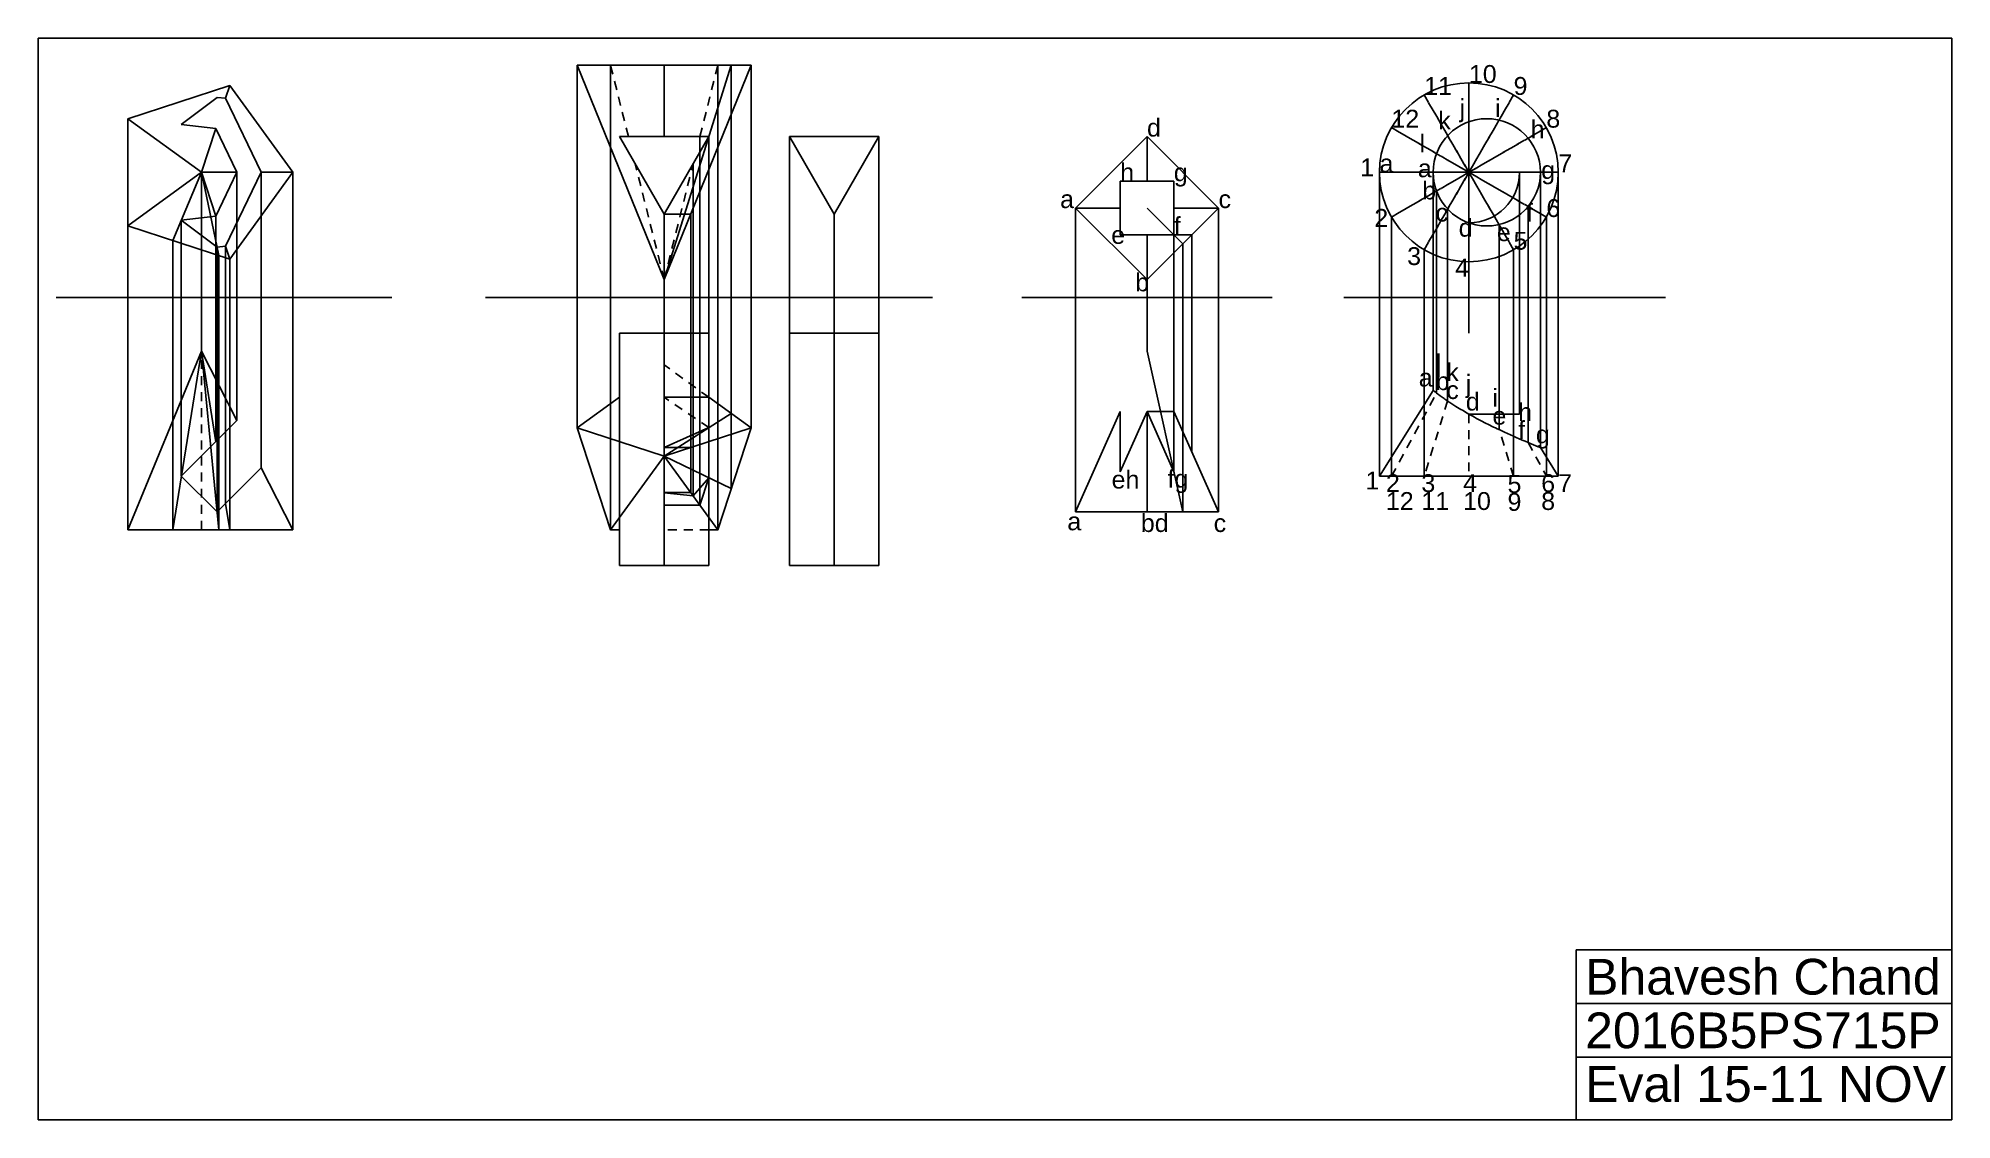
# Model space of a CAD drawing. Header units: inches. Extents: x -14 to 12.8, y -10.4 to 4.8.
import ezdxf

# ---------------------------------------------------------------- set-up
doc = ezdxf.new("R2010")
doc.units = ezdxf.units.IN
doc.header["$MEASUREMENT"] = 0
doc.linetypes.add('HIDDEN2', pattern=[0.1875, 0.125, -0.0625])
for name, color, linetype in [('GLASS BOX', 2, 'Continuous'), ('HIDDEN', 1, 'HIDDEN2'), ('PROJECTION', 4, 'Continuous')]:
    doc.layers.add(name, color=color, linetype=linetype)
doc.styles.get("Standard").update_dxf_attribs({"font": 'arial.ttf'})

# ---------------------------------------------------------------- blocks, each defined once
blk = doc.blocks.new('*U2')
at = {"linetype": 'HIDDEN2'}
blk.add_line((0, 0), (2.5, 0), dxfattribs=at)
blk = doc.blocks.new('*U3')
at = {"color": 0, "linetype": 'ByBlock', "lineweight": -2, "transparency": 16777216}
for p, rotation in [((6, 1.625), 89.99999999999997), ((6, 4.125), 269.9999999999999), ((5.375, 1.792), 59.99999999999996), ((6.625, 1.792), 119.9999999999999), ((6.625, 3.958), 239.9999999999999), ((5.375, 3.958), 299.9999999999998), ((4.917, 2.25), 29.99999999999998), ((7.083, 2.25), 149.9999999999999), ((7.083, 3.5), 209.9999999999999), ((4.917, 3.5), 329.9999999999998), ((7.25, 2.875), 180)]:
    blk.add_blockref('*U2', p, dxfattribs=dict(at, rotation=rotation))
blk.add_blockref('*U2', (4.75, 2.875), dxfattribs=at)

msp = doc.modelspace()

# ---------------------------------------------------------------- linework, layer by layer
for p, q in [((-5.25, 1.375), (-6.464, 4.375)), ((-6.464, 4.375), (-4.036, 4.375)), ((-4.036, 4.375), (-5.25, 1.375)), ((-5.25, 3.375), (-5.25, 4.375)), ((-11.323, 4.089), (-11.382, 3.91)), ((-11.5, 3.923), (-12, 3.543)), ((-11.382, 3.91), (-11.5, 3.923)), ((-10.884, 2.875), (-11.382, 3.91)), ((-12.75, 3.625), (-11.718, 2.875)), ((-12, 3.543), (-11.518, 3.49)), ((-11.518, 3.49), (-11.718, 2.875)), ((-11.222, 2.875), (-11.518, 3.49)), ((0.5, 2.375), (1.5, 3.375)), ((1.5, 3.375), (2.5, 2.375)), ((1.5, 2.75), (1.5, 3.375)), ((-12.75, 2.125), (-11.718, 2.875)), ((-11.222, 2.875), (-11.718, 2.875)), ((-11.518, 2.26), (-11.718, 2.875)), ((-11.222, 2.875), (-11.518, 2.26)), ((-10.884, 2.875), (-11.382, 1.84)), ((-10.442, 2.875), (-10.884, 2.875)), ((1.125, 2), (1.125, 2.75)), ((1.125, 2.75), (1.875, 2.75)), ((1.875, 2.75), (1.875, 2)), ((-12, 2.207), (-11.518, 2.26)), ((-11.5, 1.827), (-12, 2.207)), ((-5.25, 1.375), (-5.25, 2.292)), ((0.5, 2.375), (1.125, 2.375)), ((1.5, 1.375), (0.5, 2.375)), ((2.5, 2.375), (1.5, 1.375)), ((1.875, 2.375), (2.5, 2.375)), ((1.875, 2), (1.125, 2)), ((1.5, 1.375), (1.5, 2)), ((-11.382, 1.84), (-11.5, 1.827)), ((-11.323, 1.661), (-11.382, 1.84)), ((-13.75, 1.125), (-9.055, 1.125)), ((-7.75, 1.125), (-1.5, 1.125)), ((-0.25, 1.125), (3.25, 1.125)), ((4.25, 1.125), (8.75, 1.125)), ((-5.875, 0.625), (-5.875, -2.625)), ((-4.625, 0.625), (-5.875, 0.625)), ((-5.25, 0.625), (-5.25, -2.625)), ((-4.625, -2.625), (-4.625, 0.625)), ((-3.5, 0.625), (-3.5, -2.625)), ((-2.25, 0.625), (-3.5, 0.625)), ((-2.875, 0.625), (-2.875, -2.625)), ((-2.25, -2.625), (-2.25, 0.625)), ((-12.75, -2.125), (-11.718, 0.375)), ((-11.718, 0.375), (-11.222, -0.597)), ((-11.718, 0.375), (-11.518, -0.893)), ((-5.25, 0.183), (-5.25, -1.093)), ((4.75, -1.375), (5.5, -0.175)), ((0.5, -1.875), (1.125, -0.469)), ((1.125, -1.312), (1.125, -0.469)), ((1.125, -1.312), (1.5, -0.469)), ((1.5, -0.469), (1.5, -1.875)), ((1.5, -0.469), (1.875, -1.312)), ((1.875, -0.469), (2.5, -1.875)), ((1.875, -1.312), (1.875, -0.469)), ((-12, -1.375), (-11.222, -0.597)), ((-6.464, -0.698), (-5.25, -1.093)), ((-5.25, -0.972), (-4.625, -0.696)), ((-4.036, -0.698), (-5.25, -1.093)), ((7, -0.975), (7.25, -1.375)), ((-11.5, -1.875), (-10.884, -1.259)), ((-10.884, -1.259), (-10.442, -2.125)), ((-6, -2.125), (-5.25, -1.093)), ((-4.5, -2.125), (-5.25, -1.093)), ((-11.5, -1.875), (-12, -1.375)), ((-4.845, -1.65), (-4.625, -1.396)), ((-4.625, -1.396), (-4.75, -1.781)), ((4.75, -1.375), (7.25, -1.375)), ((-11.382, -1.757), (-11.323, -2.125)), ((-5.25, -1.609), (-4.845, -1.65)), ((-4.75, -1.781), (-5.25, -1.781)), ((-12.75, -2.125), (-10.442, -2.125)), ((0.5, -1.875), (2.5, -1.875)), ((-5.875, -2.625), (-4.625, -2.625)), ((-3.5, -2.625), (-2.25, -2.625))]:
    msp.add_line(p, q)
at = {"linetype": 'HIDDEN2'}
for p, q in [((-11.718, -2.125), (-11.718, 0.375)), ((4.917, -1.375), (5.547, -0.212)), ((5.703, -0.324), (5.375, -1.375)), ((6, -0.506), (6, -1.375)), ((6.625, -1.375), (6.422, -0.724)), ((6.828, -0.905), (7.083, -1.375))]:
    msp.add_line(p, q, dxfattribs=at)
for points in [[(-14, 4.75), (12.75, 4.75), (12.75, -10.375), (-14, -10.375)], [(-12.75, 3.625), (-12.75, 2.125), (-11.323, 1.661), (-10.442, 2.875), (-11.323, 4.089)], [(-5.875, 3.375), (-4.625, 3.375), (-5.25, 2.292)], [(-3.5, 3.375), (-2.25, 3.375), (-2.875, 2.292)], [(12.75, -8.75), (7.5, -8.75), (7.5, -8), (12.75, -8)], [(12.75, -9.5), (7.5, -9.5), (7.5, -8.75), (12.75, -8.75)], [(12.75, -10.375), (7.5, -10.375), (7.5, -9.5), (12.75, -9.5)]]:
    msp.add_lwpolyline(points, close=True)
msp.add_lwpolyline([(5.5, -0.175, 0.002474), (5.536, -0.204, 0.008515), (5.547, -0.212, 0.001926), (5.653, -0.289, 0.00413), (5.703, -0.324, 0.01345), (5.819, -0.399, 0.008847), (6, -0.506, 0.009947), (6.215, -0.623, 0.010535), (6.422, -0.724, 0.003967), (6.498, -0.759, 0.000919), (6.828, -0.905, 0.006625), (6.871, -0.923, 0.002224), (7, -0.975)], format="xyb")
for points in [[(-5.875, -0.271), (-6.464, -0.698), (-6, -2.125), (-5.875, -2.125)], [(-4.625, -2.125), (-4.5, -2.125), (-4.036, -0.698), (-4.625, -0.271)]]:
    msp.add_lwpolyline(points)
for centre, radius in [((6, 2.875), 1.25), ((6.25, 2.875), 0.75)]:
    msp.add_circle(centre, radius)
at = {"layer": 'GLASS BOX'}
for p, q in [((-5.25, 1.375), (-4.312, 4.375)), ((-4.312, 4.375), (-4.312, -1.548)), ((-11.518, 3.476), (-11.518, 3.49)), ((-4.75, 3.375), (-4.75, -1.781)), ((-4.625, 3.375), (-4.625, -1.396)), ((-4.845, 2.993), (-4.845, -1.65)), ((-11.718, 2.875), (-12.121, 1.921)), ((-11.718, 2.875), (-11.476, 1.711)), ((-11.222, -0.597), (-11.222, 2.875)), ((-10.884, -1.259), (-10.884, 2.875)), ((5.5, 2.875), (5.5, -0.175)), ((6.707, 2.875), (6.707, -0.506)), ((7, 2.875), (7, -0.975)), ((5.547, 2.613), (5.547, -0.212)), ((-12, -1.375), (-12, 2.207)), ((-11.518, -0.893), (-11.518, 2.26)), ((-5.25, 2.292), (-4.879, 2.292)), ((-4.879, 2.292), (-4.879, -1.604)), ((1.5, 2.375), (2, 1.875)), ((5.703, 2.361), (5.703, -0.324)), ((6.422, 2.145), (6.422, -0.724)), ((6.828, 2.397), (6.828, -0.905)), ((1.875, 2), (1.875, -1.312)), ((1.875, 2), (2.125, 2)), ((2, 1.875), (2, -1.875)), ((2.125, 2), (2.125, -1.031)), ((-11.5, -1.875), (-11.5, 1.827)), ((-11.382, -1.757), (-11.382, 1.84)), ((-11.718, 0.375), (-12.121, -2.125)), ((-11.718, 0.375), (-11.476, -2.125)), ((2, -1.875), (1.5, 0.375)), ((-4.625, -0.271), (-5.25, -0.271)), ((-5.25, -1.093), (-4.312, -0.498)), ((1.875, -0.469), (1.5, -0.469)), ((6.707, -0.506), (6, -0.506)), ((-4.879, -0.972), (-5.25, -0.972)), ((-5.25, -1.093), (-5.25, -2.125)), ((-5.25, -1.093), (-4.312, -1.548)), ((-4.879, -1.604), (-5.25, -1.604))]:
    msp.add_line(p, q, dxfattribs=at)
msp.add_arc((6, 2.875), 0.707, 270, 0, dxfattribs=at)
at = {"layer": 'HIDDEN'}
for p, q in [((-5.75, 3.375), (-6, 4.375)), ((-4.75, 3.375), (-4.5, 4.375)), ((-5.25, 1.375), (-5.655, 2.993)), ((-5.25, 1.375), (-4.845, 2.993)), ((-4.625, -0.271), (-5.25, 0.183)), ((-4.625, -0.696), (-5.25, -0.271)), ((-4.625, -2.125), (-5.25, -2.125))]:
    msp.add_line(p, q, dxfattribs=at)
at = {"layer": 'PROJECTION'}
for p, q in [((-6.464, -0.698), (-6.464, 4.375)), ((-6, -2.125), (-6, 4.375)), ((-4.5, -1.625), (-4.5, 4.375)), ((-4.036, -0.198), (-4.036, 4.375)), ((-3.5, 3.375), (-3.5, 0.625)), ((-2.25, 3.375), (-2.25, 0.625)), ((-11.718, 2.875), (-11.718, 0.375)), ((-10.442, 2.875), (-10.442, -2.125)), ((4.75, 2.875), (4.75, -1.375)), ((7.25, 2.875), (7.25, -1.375)), ((-2.875, 2.292), (-2.875, 0.625)), ((0.5, 2.375), (0.5, -1.875)), ((2.5, 2.375), (2.5, -1.875)), ((4.917, 2.25), (4.917, -1.375)), ((7.083, 2.25), (7.083, -1.375)), ((-12.75, 2.125), (-12.75, -2.125)), ((-12.121, -2.125), (-12.121, 1.921)), ((-11.476, -2.125), (-11.476, 1.711)), ((-11.323, 1.661), (-11.323, -2.125)), ((5.375, 1.792), (5.375, -1.375)), ((6, 1.625), (6, 0.625)), ((6.625, 1.792), (6.625, -1.375)), ((-5.25, 0.183), (-5.25, 1.375)), ((1.5, 1.375), (1.5, 0.375)), ((-4.036, -0.198), (-4.036, -0.698)), ((-4.5, -1.625), (-4.5, -2.125))]:
    msp.add_line(p, q, dxfattribs=at)

# ---------------------------------------------------------------- block references
at = {"linetype": 'HIDDEN2'}
msp.add_blockref('*U3', (0, 0), dxfattribs=at)

# ---------------------------------------------------------------- texts
for s, height, p in [('10', 0.25, (6, 4.125)), ('11', 0.25, (5.375, 3.958)), ('9', 0.25, (6.625, 3.958)), ('12', 0.25, (4.917, 3.5)), ('j', 0.25, (5.87, 3.65)), ('i', 0.25, (6.366, 3.65)), ('8', 0.25, (7.083, 3.5)), ('d', 0.25, (1.5, 3.375)), ('k', 0.25, (5.572, 3.476)), ('h', 0.25, (6.863, 3.352)), ('l', 0.25, (5.311, 3.154)), ('h', 0.25, (1.125, 2.75)), ('g', 0.25, (1.875, 2.75)), ('1', 0.25, (4.48, 2.819)), ('a', 0.25, (4.75, 2.875)), ('a', 0.25, (5.286, 2.806)), ('g', 0.25, (7.011, 2.782)), ('7', 0.25, (7.25, 2.875)), ('b', 0.25, (5.348, 2.496)), ('a', 0.25, (0.285, 2.375)), ('c', 0.25, (2.5, 2.375)), ('f', 0.25, (6.8, 2.186)), ('6', 0.25, (7.083, 2.25)), ('f', 0.25, (1.875, 2)), ('2', 0.25, (4.678, 2.112)), ('c', 0.25, (5.535, 2.186)), ('d', 0.25, (5.857, 1.975)), ('e', 0.25, (1, 1.875)), ('e', 0.25, (6.391, 1.913)), ('5', 0.25, (6.625, 1.792)), ('3', 0.25, (5.137, 1.578)), ('4', 0.25, (5.808, 1.417)), ('b', 0.25, (1.336, 1.211)), ('l', 0.25, (5.535, 0.079)), ('a', 0.25, (5.299, -0.121)), ('b', 0.25, (5.535, -0.171)), ('k', 0.25, (5.684, -0.045)), ('j', 0.25, (5.957, -0.206)), ('c', 0.25, (5.684, -0.295)), ('d', 0.25, (5.957, -0.456)), ('i', 0.25, (6.329, -0.404)), ('e', 0.25, (6.329, -0.654)), ('h', 0.25, (6.689, -0.603)), ('f', 0.25, (6.689, -0.853)), ('g', 0.25, (6.937, -0.915)), ('eh', 0.25, (1.005, -1.547)), ('fg', 0.25, (1.787, -1.535)), ('1', 0.25, (4.554, -1.56)), ('2', 0.25, (4.84, -1.597)), ('12', 0.25, (4.84, -1.847)), ('3', 0.25, (5.336, -1.597)), ('11', 0.25, (5.336, -1.847)), ('4', 0.25, (5.919, -1.597)), ('10', 0.25, (5.919, -1.847)), ('5', 0.25, (6.54, -1.609)), ('8', 0.25, (7.011, -1.847)), ('6', 0.25, (7.011, -1.597)), ('7', 0.25, (7.247, -1.597)), ('9', 0.25, (6.54, -1.859)), ('a', 0.25, (0.386, -2.131)), ('bd', 0.25, (1.414, -2.155)), ('c', 0.25, (2.432, -2.155)), ('Bhavesh Chand', 0.5, (7.625, -8.625)), ('2016B5PS715P', 0.5, (7.625, -9.375)), ('Eval 15-11 NOV', 0.5, (7.625, -10.125))]:
    msp.add_text(s, height=height).set_placement(p)

doc.saveas('drawing.dxf')
